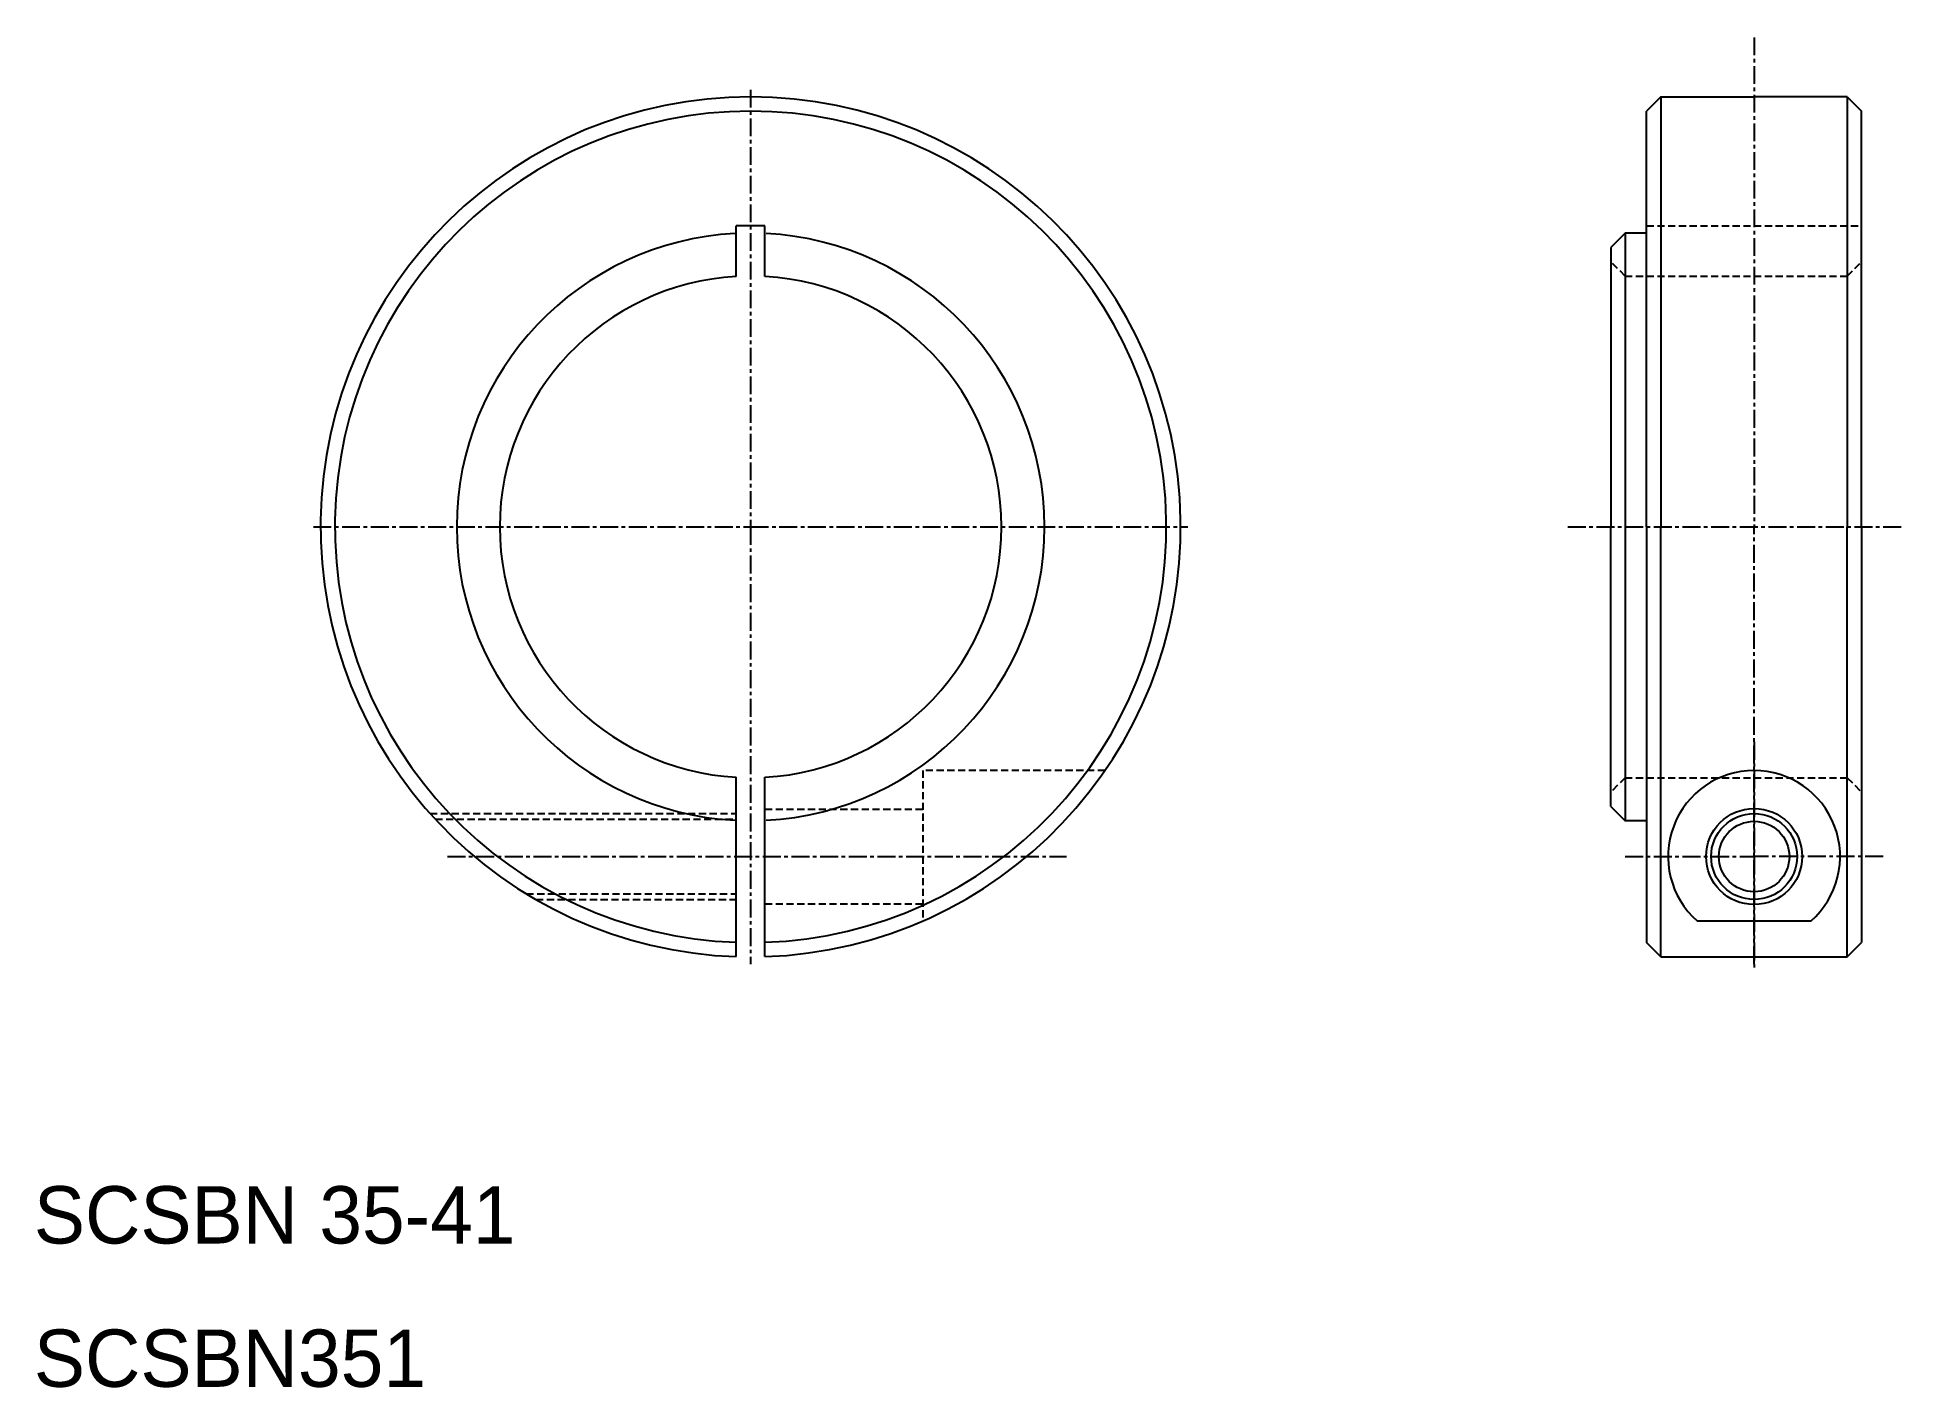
# Model space of a CAD drawing. Extents: x 10 to 140, y 10 to 104.
import ezdxf

# ---------------------------------------------------------------- set-up
doc = ezdxf.new("R2010")
doc.units = 0
doc.linetypes.add('CENTER', pattern=[2, 1.25, -0.25, 0.25, -0.25])
doc.linetypes.add('DASHED', pattern=[0.75, 0.5, -0.25])
doc.layers.get('0').update_dxf_attribs({"linetype": 'CONTINUOUS'})
doc.layers.add('CENTER', color=1, linetype='CENTER')

msp = doc.modelspace()

# ---------------------------------------------------------------- linework, layer by layer
at = {"color": 7, "linetype": 'CONTINUOUS'}
for p, q in [((123.5, 100), (122.5, 99)), ((122.5, 90.5), (122.5, 99)), ((123.5, 100), (130, 100)), ((123.5, 100), (123.5, 70)), ((136.5, 100), (130, 100)), ((136.5, 100), (136.5, 70)), ((136.5, 100), (137.5, 99)), ((137.5, 70), (137.5, 99)), ((61, 91), (59, 91)), ((59, 87.471405), (59, 91)), ((61, 87.471405), (61, 91)), ((121, 90.5), (120, 89.5)), ((122.5, 90.5), (121, 90.5)), ((121, 90.5), (121, 49.5)), ((122.5, 70), (122.5, 90.5)), ((120, 89.5), (120, 70)), ((120, 50.5), (120, 70)), ((122.5, 70), (122.5, 49.5)), ((122.5, 70), (122.5, 49.5)), ((123.5, 40), (123.5, 70)), ((136.5, 40), (136.5, 70)), ((137.5, 70), (137.5, 41)), ((59, 40.016671), (59, 52.528595)), ((61, 40.016671), (61, 52.528595)), ((61, 40.016671), (61, 51.026334)), ((120, 50.5), (121, 49.5)), ((122.5, 49.5), (121, 49.5)), ((122.5, 49.5), (122.5, 41)), ((126.026224, 42.504546), (133.973776, 42.504546)), ((123.5, 40), (122.5, 41)), ((136.5, 40), (137.5, 41)), ((123.5, 40), (136.5, 40))]:
    msp.add_line(p, q, dxfattribs=at)
at = {"color": 3, "linetype": 'DASHED'}
for p, q in [((122.5, 91), (137.5, 91)), ((121, 87.5), (120, 88.5)), ((121, 87.5), (136.5, 87.5)), ((136.5, 87.5), (137.5, 88.5)), ((84.718414, 53), (72, 53)), ((72, 53), (72, 42.504546)), ((121, 52.5), (120, 51.5)), ((121, 52.5), (136.5, 52.5)), ((136.5, 52.5), (137.5, 51.5)), ((37.63932, 50), (59, 50)), ((38.003637, 49.6), (59, 49.6)), ((61, 50.3), (72, 50.3)), ((44.359028, 44.4), (59, 44.4)), ((45.03337, 44), (59, 44)), ((61, 43.7), (72, 43.7))]:
    msp.add_line(p, q, dxfattribs=at)
at = {"color": 7, "linetype": 'CONTINUOUS'}
for radius in [3.35, 2.4585]:
    msp.add_circle((130, 47), radius, dxfattribs=at)
at = {"color": 3, "linetype": 'CONTINUOUS'}
msp.add_circle((130, 47), 3, dxfattribs=at)
at = {"color": 7, "linetype": 'CONTINUOUS'}
for centre, radius, start, end in [((60, 70), 30, 271.910213, 268.089787), ((60, 70), 29, 271.976108, 268.023892), ((60, 70), 20.5, 93.01696131, 266.98303869), ((60, 70), 20.5, 273.01696131, 86.98303869), ((60, 70), 17.5, 93.275829, 266.724171), ((60, 70), 17.5, 273.275829, 86.724171), ((130, 47), 6, 311.47520853, 228.52479147)]:
    msp.add_arc(centre, radius, start, end, dxfattribs=at)
at = {"layer": 'CENTER', "color": 1, "linetype": 'CENTER'}
for p, q in [((130, 104.153887), (130, 70)), ((60, 100.5), (60, 70)), ((29.5, 70), (60, 70)), ((60, 70), (90.5, 70)), ((60, 70), (60, 39.5)), ((117, 70), (140.5, 70)), ((130, 39.5), (130, 70)), ((130, 55), (130, 39)), ((38.848298, 47), (82.031226, 47)), ((121, 47), (130, 47)), ((139, 47), (130, 47))]:
    msp.add_line(p, q, dxfattribs=at)

# ---------------------------------------------------------------- texts
at = {"color": 7, "linetype": 'CONTINUOUS'}
for s, p in [('SCSBN 35-41', (10, 20)), ('SCSBN351', (10, 10))]:
    msp.add_text(s, height=4, dxfattribs=at).set_placement(p)

doc.saveas('drawing.dxf')
